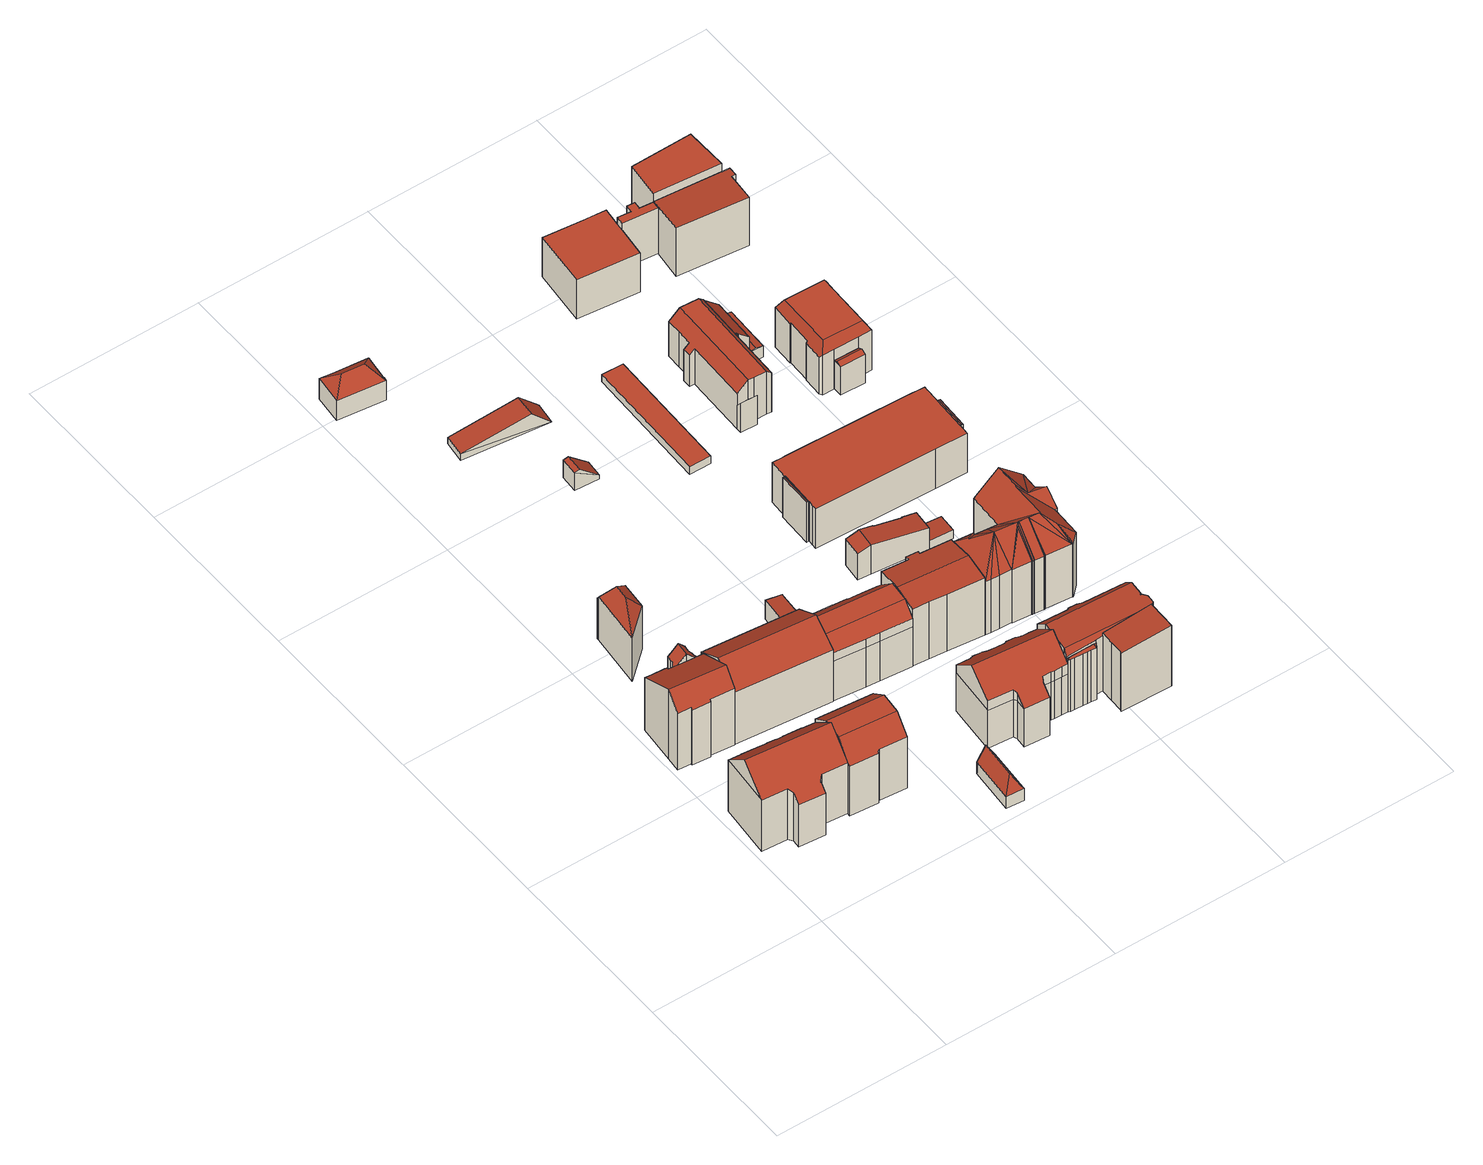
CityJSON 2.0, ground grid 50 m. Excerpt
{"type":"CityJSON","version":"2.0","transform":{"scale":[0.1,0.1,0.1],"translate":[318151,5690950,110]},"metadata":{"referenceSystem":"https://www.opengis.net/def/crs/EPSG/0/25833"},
"CityObjects":{
"building1":{"type":"Building","attributes":{"Dachtyp_tdc":"tdcFreeFormRoof","Gemeindeschluessel":14713000,"Dachneigung":42.87,"QualitaetDacherkennung":59,"Geometrietyp2DReferenz":"3000","function":"31001_9998","roofType":"5000","measuredHeight":24.82},"geometry":[{"type":"MultiSurface","lod":"2","boundaries":[[[0,1,2,3]],[[1,4,5,2]],[[4,6,7,5]],[[6,8,9,7]],[[8,10,11,9]],[[10,12,13,11]],[[12,14,15,13]],[[14,16,17,15]],[[16,18,19,17]],[[18,20,21,19]],[[20,22,23,21]],[[22,24,25,23]],[[24,26,27,25]],[[26,28,29,27]],[[28,30,31,29]],[[30,32,33,31]],[[32,34,35,33]],[[34,36,37,35]],[[36,38,39,37]],[[38,40,41,39]],[[40,42,43,41]],[[42,0,3,43]],[[42,40,44,45,10,8,6,4,1,0]],[[44,38,36,34,32,30,28,26,24,22,20,18,16,14,12,45]],[[12,10,45]],[[40,38,44]],[[3,2,5,7,9,11,13,15,17,19,21,23,25,27,29,31,33,35,37,39,41,43]]],"semantics":{"surfaces":[{"type":"WallSurface"},{"type":"RoofSurface"},{"type":"GroundSurface"}],"values":[0,0,0,0,0,0,0,0,0,0,0,0,0,0,0,0,0,0,0,0,0,0,1,1,0,0,2]}}]},
"building2":{"type":"Building","attributes":{"Gemeindeschluessel":14713000,"Geometrietyp2DReferenz":"3000","function":"31001_9998","roofType":"9999"},"children":["building2-1","building2-2"]},
"building2-1":{"type":"BuildingPart","attributes":{"Dachtyp_tdc":"tdcGableRoof","Dachneigung":46.56,"QualitaetDacherkennung":51,"Geometrietyp2DReferenz":"3000","roofType":"3100","measuredHeight":21.06},"parents":["building2"],"geometry":[{"type":"MultiSurface","lod":"2","boundaries":[[[46,47,48,49]],[[47,50,51,48]],[[50,52,53,51]],[[52,54,55,53]],[[54,56,57,55]],[[56,58,59,57]],[[58,60,61,59]],[[60,62,63,61]],[[62,64,65,63]],[[66,67,68,69]],[[67,46,49,68]],[[70,71,64,62,60,58,56,54,52]],[[52,50,47,46,67,66,72,70]],[[49,48,51,53,55,57,59,61,63,65,73,69,68]],[[74,71,70]],[[73,65,64,71,74]],[[72,74,70]],[[73,74,72,66,69]]],"semantics":{"surfaces":[{"type":"WallSurface"},{"type":"RoofSurface"},{"type":"GroundSurface"},{"type":"ClosureSurface"}],"values":[0,0,0,0,0,0,0,0,0,0,0,1,1,2,0,3,0,3]}}]},
"building2-2":{"type":"BuildingPart","attributes":{"Dachtyp_tdc":"tdcGableRoof","Dachneigung":28.5,"QualitaetDacherkennung":57,"Geometrietyp2DReferenz":"3000","roofType":"3100","measuredHeight":24.2},"parents":["building2"],"geometry":[{"type":"MultiSurface","lod":"2","boundaries":[[[75,76,77,78]],[[76,79,80,77]],[[79,81,66,69,80]],[[82,83,84,65,64]],[[83,85,86,84]],[[85,87,88,86]],[[87,89,90,88]],[[89,91,92,90]],[[91,93,94,92]],[[93,95,96,94]],[[95,97,98,96]],[[97,99,100,98]],[[99,101,102,100]],[[101,75,78,102]],[[97,95,93,91,89,87,85,83]],[[83,82,71,74,72,81,79,76,75,101,99,97]],[[78,77,80,69,73,65,84,86,88,90,92,94,96,98,100,102]],[[72,66,81]],[[64,71,82]],[[65,73,74,71,64]],[[73,69,66,72,74]]],"semantics":{"surfaces":[{"type":"WallSurface"},{"type":"RoofSurface"},{"type":"GroundSurface"},{"type":"ClosureSurface"}],"values":[0,0,0,0,0,0,0,0,0,0,0,0,0,0,1,1,2,0,0,3,3]}}]},
"building3":{"type":"Building","attributes":{"Dachtyp_tdc":"tdcFreeFormRoof","Gemeindeschluessel":14713000,"Dachneigung":45.54,"QualitaetDacherkennung":4,"Geometrietyp2DReferenz":"3000","function":"31001_9998","roofType":"5000","measuredHeight":18.81},"geometry":[{"type":"MultiSurface","lod":"2","boundaries":[[[103,104,105,106]],[[104,107,108,105]],[[107,109,110,108]],[[109,111,112,110]],[[111,113,114,112]],[[113,115,116,114]],[[115,103,106,116]],[[111,109,117,118]],[[109,107,104,103,115,117]],[[115,113,118,117]],[[113,111,118]],[[106,105,108,110,112,114,116]]],"semantics":{"surfaces":[{"type":"WallSurface"},{"type":"RoofSurface"},{"type":"GroundSurface"}],"values":[0,0,0,0,0,0,0,1,1,1,1,2]}}]},
"building4":{"type":"Building","attributes":{"Dachtyp_tdc":"tdcCutGableRoof","Gemeindeschluessel":14713000,"Dachneigung":47.98,"QualitaetDacherkennung":67,"Geometrietyp2DReferenz":"3000","function":"31001_9998","roofType":"9999","measuredHeight":23.01},"geometry":[{"type":"MultiSurface","lod":"2","boundaries":[[[119,120,121,39]],[[120,122,123,121]],[[122,124,125,123]],[[124,126,127,125]],[[126,128,129,127]],[[128,130,131,129]],[[130,132,133,131]],[[132,134,135,133]],[[134,136,41,135]],[[136,137,138,41]],[[137,139,140,138]],[[139,119,39,140]],[[122,120,119,139]],[[137,136,134,132,130,128,126,124]],[[139,137,124,122]],[[39,121,123,125,127,129,131,133,135,41,138,140]]],"semantics":{"surfaces":[{"type":"WallSurface"},{"type":"RoofSurface"},{"type":"GroundSurface"}],"values":[0,0,0,0,0,0,0,0,0,0,0,0,1,1,1,2]}}]},
"building5":{"type":"Building","attributes":{"Dachtyp_tdc":"tdcGableRoof","Gemeindeschluessel":14713000,"Dachneigung":32.34,"QualitaetDacherkennung":46,"Geometrietyp2DReferenz":"3000","function":"31001_9998","roofType":"3100","measuredHeight":22.98},"geometry":[{"type":"MultiSurface","lod":"2","boundaries":[[[141,142,143,144]],[[142,145,146,143]],[[145,147,148,146]],[[147,141,144,148]],[[145,142,149]],[[141,147,150]],[[142,141,150,149]],[[147,145,149,150]],[[144,143,146,148]]],"semantics":{"surfaces":[{"type":"WallSurface"},{"type":"RoofSurface"},{"type":"GroundSurface"}],"values":[0,0,0,0,0,0,1,1,2]}}]},
"building6":{"type":"Building","attributes":{"Dachtyp_tdc":"tdcFreeFormRoof","Gemeindeschluessel":14713000,"Dachneigung":60.9,"QualitaetDacherkennung":4,"Geometrietyp2DReferenz":"3000","function":"31001_2463","roofType":"5000","measuredHeight":8.48},"geometry":[{"type":"MultiSurface","lod":"2","boundaries":[[[151,152,153,154]],[[152,155,156,153]],[[155,157,158,156]],[[157,159,160,158]],[[159,151,154,160]],[[161,162,159,157]],[[161,157,155]],[[163,162,161,155,152]],[[163,152,151]],[[162,163,151,159]],[[154,153,156,158,160]]],"semantics":{"surfaces":[{"type":"WallSurface"},{"type":"RoofSurface"},{"type":"GroundSurface"}],"values":[0,0,0,0,0,1,1,1,0,1,2]}}]},
"building7":{"type":"Building","attributes":{"Dachtyp_tdc":"tdcFreeFormRoof","Gemeindeschluessel":14713000,"Dachneigung":39.78,"QualitaetDacherkennung":69,"Geometrietyp2DReferenz":"3000","function":"31001_9998","roofType":"5000","measuredHeight":10.43},"geometry":[{"type":"MultiSurface","lod":"2","boundaries":[[[164,165,166,167]],[[165,168,169,166]],[[168,170,171,169]],[[170,172,173,171]],[[172,174,175,173]],[[174,176,177,175]],[[176,178,179,177]],[[178,164,167,179]],[[180,164,178]],[[176,174,172,181,182]],[[176,182,180,178]],[[182,181,170,168,165,164,180]],[[172,170,181]],[[167,166,169,171,173,175,177,179]]],"semantics":{"surfaces":[{"type":"WallSurface"},{"type":"RoofSurface"},{"type":"GroundSurface"}],"values":[0,0,0,0,0,0,0,0,1,1,1,1,0,2]}}]},
"building8":{"type":"Building","attributes":{"Dachtyp_tdc":"tdcPolyFlatRoof","Gemeindeschluessel":14713000,"Dachneigung":5.08,"QualitaetDacherkennung":71,"Geometrietyp2DReferenz":"3000","function":"31001_9998","roofType":"2100","measuredHeight":6.57},"geometry":[{"type":"MultiSurface","lod":"2","boundaries":[[[183,184,185,186]],[[184,187,188,185]],[[187,189,190,188]],[[189,191,192,190]],[[191,193,194,192]],[[193,183,186,194]],[[193,191,189,187,184,183]],[[186,185,188,190,192,194]]],"semantics":{"surfaces":[{"type":"WallSurface"},{"type":"RoofSurface"},{"type":"GroundSurface"}],"values":[0,0,0,0,0,0,1,2]}}]},
"building9":{"type":"Building","attributes":{"Dachtyp_tdc":"tdcFreeFormRoof","Gemeindeschluessel":14713000,"Dachneigung":44.62,"QualitaetDacherkennung":55,"Geometrietyp2DReferenz":"3000","function":"31001_9998","roofType":"5000","measuredHeight":20.27},"geometry":[{"type":"MultiSurface","lod":"2","boundaries":[[[195,196,197,198]],[[199,200,201,202,203,204,205,206,207,208,209,210,211,212,213,214,215,216]],[[217,218,200,199]],[[218,219,201,200]],[[219,220,202,201]],[[220,221,203,202]],[[221,222,204,203]],[[222,223,205,204]],[[223,224,206,205]],[[224,225,207,206]],[[225,226,208,207]],[[226,227,209,208]],[[227,228,210,209]],[[228,229,211,210]],[[229,230,212,211]],[[230,231,213,212]],[[231,232,214,213]],[[232,195,215,214]],[[195,198,216,215]],[[198,217,199,216]],[[197,196,233,234,235,236]],[[237,238,239,240,241,225,224,242,243,244,245,246]],[[247,246,245,248,233,196]],[[219,234,233,248,220]],[[220,248,245,244,221]],[[232,247,196,195]],[[231,246,247,232]],[[230,237,246,231]],[[221,244,243,222]],[[222,243,242,223]],[[223,242,224]],[[225,241,226]],[[226,241,240,227]],[[227,240,239,228]],[[228,239,238,229]],[[229,238,237,230]],[[217,236,235,218]],[[198,197,236,217]],[[218,235,234,219]]],"semantics":{"surfaces":[{"type":"WallSurface"},{"type":"GroundSurface"},{"type":"RoofSurface"}],"values":[0,1,0,0,0,0,0,0,0,0,0,0,0,0,0,0,0,0,0,0,2,2,2,0,0,0,0,0,0,0,0,0,0,0,0,0,0,0,0]}}]},
"building10":{"type":"Building","attributes":{"Dachtyp_tdc":"tdcFreeFormRoof","Gemeindeschluessel":14713000,"Dachneigung":39.53,"QualitaetDacherkennung":64,"Geometrietyp2DReferenz":"3000","function":"31001_9998","roofType":"5000","measuredHeight":22.36},"geometry":[{"type":"MultiSurface","lod":"2","boundaries":[[[249,250,251,252]],[[253,254,250,249]],[[252,251,255,256]],[[256,255,257,258]],[[258,257,259,260]],[[260,259,261]],[[262,263,264,265,266,267,268,269,270,271,272,273,274,275,276,277,278,279,280,281,282,283,284,285,286,287,288,289,290,291,292,293,294,295,296,297,298,299,300,301]],[[302,303,304,305]],[[305,304,306,307]],[[307,306,308,309]],[[309,308,310,311]],[[311,310,312,313]],[[313,312,314,315]],[[315,314,316,317]],[[317,316,318,254,253]],[[319,320,321,322]],[[323,320,319]],[[322,321,324,325]],[[322,325,263,262]],[[325,326,264,263]],[[326,327,265,264]],[[327,328,266,265]],[[328,329,267,266]],[[329,330,268,267]],[[330,331,269,268]],[[331,332,270,269]],[[332,333,271,270]],[[333,334,272,271]],[[334,335,273,272]],[[335,336,274,273]],[[336,337,275,274]],[[337,338,276,275]],[[338,339,277,276]],[[339,340,278,277]],[[340,341,279,278]],[[341,342,280,279]],[[342,343,281,280]],[[343,344,282,281]],[[344,345,283,282]],[[345,346,284,283]],[[346,302,285,284]],[[302,305,286,285]],[[305,307,287,286]],[[307,309,288,287]],[[309,311,289,288]],[[311,313,290,289]],[[313,315,291,290]],[[315,317,292,291]],[[317,253,293,292]],[[253,249,294,293]],[[249,252,295,294]],[[252,256,296,295]],[[256,258,297,296]],[[258,260,298,297]],[[260,261,299,298]],[[261,323,300,299]],[[323,319,301,300]],[[319,322,262,301]],[[323,261,259,257,255,251,250,254,318,347,324,321,320]],[[316,314,312,310,308,306,304,303,348,349,350,351,352,353,354,355,356,357,358,359,360,361,362,363,364,365,366,367,368,347,318]],[[326,368,367,327]],[[325,324,347,368,326]],[[327,367,366,328]],[[328,366,365,329]],[[329,365,364,330]],[[330,364,363,331]],[[331,363,362,332]],[[332,362,361,333]],[[333,361,360,334]],[[334,360,359,335]],[[335,359,358,336]],[[336,358,357,337]],[[337,357,356,338]],[[338,356,355,339]],[[339,355,354,340]],[[340,354,353,341]],[[341,353,352,342]],[[342,352,351,343]],[[343,351,350,344]],[[344,350,349,345]],[[345,349,348,346]],[[346,348,303,302]]],"semantics":{"surfaces":[{"type":"WallSurface"},{"type":"GroundSurface"},{"type":"RoofSurface"}],"values":[0,0,0,0,0,0,1,0,0,0,0,0,0,0,0,0,0,0,0,0,0,0,0,0,0,0,0,0,0,0,0,0,0,0,0,0,0,0,0,0,0,0,0,0,0,0,0,0,0,0,0,0,0,0,0,0,0,0,2,2,0,0,0,0,0,0,0,0,0,0,0,0,0,0,0,0,0,0,0,0,0,0]}}]},
"building11":{"type":"Building","attributes":{"Dachtyp_tdc":"tdcGableRoof","Gemeindeschluessel":14713000,"Dachneigung":42.6,"QualitaetDacherkennung":7,"Geometrietyp2DReferenz":"3000","function":"31001_9998","roofType":"3100","measuredHeight":6.46},"geometry":[{"type":"MultiSurface","lod":"2","boundaries":[[[369,370,371]],[[372,373,374]],[[370,372,374,371]],[[373,369,371,374]],[[375,376,377,378]],[[372,370,376,375]],[[370,369,377,376]],[[369,373,378,377]],[[373,372,375,378]]],"semantics":{"surfaces":[{"type":"WallSurface"},{"type":"RoofSurface"},{"type":"GroundSurface"}],"values":[0,0,1,1,2,0,0,0,0]}}]},
"building12":{"type":"Building","attributes":{"Dachtyp_tdc":"tdcGableRoof","Gemeindeschluessel":14713000,"Dachneigung":10.73,"QualitaetDacherkennung":6,"Geometrietyp2DReferenz":"3000","function":"31001_2463","roofType":"3100","measuredHeight":5.83},"geometry":[{"type":"MultiSurface","lod":"2","boundaries":[[[379,380,381,382]],[[380,383,384,381]],[[383,385,386,384]],[[385,379,382,386]],[[383,380,387]],[[379,385,388]],[[380,379,388,387]],[[385,383,387,388]],[[382,381,384,386]]],"semantics":{"surfaces":[{"type":"WallSurface"},{"type":"RoofSurface"},{"type":"GroundSurface"}],"values":[0,0,0,0,0,0,1,1,2]}}]},
"building13":{"type":"Building","attributes":{"Dachtyp_tdc":"tdcGableRoof","Gemeindeschluessel":14713000,"Dachneigung":11.54,"QualitaetDacherkennung":44,"Geometrietyp2DReferenz":"3000","function":"31001_9998","roofType":"3100","measuredHeight":21.09},"geometry":[{"type":"MultiSurface","lod":"2","boundaries":[[[389,390,391,392]],[[390,393,394,391]],[[393,395,396,394]],[[395,397,398,396]],[[397,399,400,398]],[[399,401,402,400]],[[401,403,404,402]],[[403,405,406,404]],[[405,407,408,406]],[[407,409,410,408]],[[409,411,412,410]],[[411,389,392,412]],[[407,405,403,401,399,397,395,393]],[[393,390,389,411,409,407]],[[392,391,394,396,398,400,402,404,406,408,410,412]]],"semantics":{"surfaces":[{"type":"WallSurface"},{"type":"RoofSurface"},{"type":"GroundSurface"}],"values":[0,0,0,0,0,0,0,0,0,0,0,0,1,1,2]}}]},
"building14":{"type":"Building","attributes":{"Gemeindeschluessel":14713000,"Geometrietyp2DReferenz":"3000","function":"31001_9998","roofType":"9999"},"children":["building14-1","building14-2","building14-3"]},
"building14-1":{"type":"BuildingPart","attributes":{"Dachtyp_tdc":"tdcCutGableRoof","Dachneigung":3.65,"QualitaetDacherkennung":63,"Geometrietyp2DReferenz":"3000","roofType":"9999","measuredHeight":20.86},"parents":["building14"],"geometry":[{"type":"MultiSurface","lod":"2","boundaries":[[[413,414,415,416]],[[414,417,418,415]],[[417,419,420,418]],[[419,421,422,420]],[[421,423,424,422]],[[423,425,426,424]],[[427,428,429,430,431]],[[432,433,434,435,436]],[[433,437,438,434]],[[437,439,440,438]],[[439,441,442,440]],[[441,443,444,442]],[[443,445,446,444]],[[445,447,448,446]],[[447,449,450,448]],[[449,451,452,450]],[[451,453,454,452]],[[453,455,456,454]],[[455,457,458,456]],[[457,459,460,458]],[[459,461,462,460]],[[461,463,464,462]],[[463,465,466,464]],[[465,413,416,466]],[[461,459,457,455,453,451,449,447,445,443,441,439,437]],[[433,432,428,427,425,423,421]],[[437,433,421,419,417,414,413,465,463,461]],[[416,415,418,420,422,424,426,431,430,435,434,438,440,442,444,446,448,450,452,454,456,458,460,462,464,466]],[[427,431,426,425]],[[432,436,429,428]],[[436,435,430,429]]],"semantics":{"surfaces":[{"type":"WallSurface"},{"type":"RoofSurface"},{"type":"GroundSurface"},{"type":"ClosureSurface"}],"values":[0,0,0,0,0,0,0,0,0,0,0,0,0,0,0,0,0,0,0,0,0,0,0,0,1,1,1,2,3,0,3]}}]},
"building14-2":{"type":"BuildingPart","attributes":{"Dachtyp_tdc":"tdcPolyFlatRoof","Dachneigung":4,"QualitaetDacherkennung":60,"Geometrietyp2DReferenz":"3000","roofType":"2100","measuredHeight":21.19},"parents":["building14"],"geometry":[{"type":"MultiSurface","lod":"2","boundaries":[[[467,468,469,426,425]],[[468,470,471,469]],[[470,472,473,471]],[[472,474,475,473]],[[474,476,477,475]],[[476,478,479,477]],[[478,480,427,431,479]],[[480,478,476,474,472,470,468,467]],[[426,469,471,473,475,477,479,431]],[[425,427,480,467]],[[425,426,431,427]]],"semantics":{"surfaces":[{"type":"WallSurface"},{"type":"RoofSurface"},{"type":"GroundSurface"},{"type":"ClosureSurface"}],"values":[0,0,0,0,0,0,0,1,2,0,3]}}]},
"building14-3":{"type":"BuildingPart","attributes":{"Dachtyp_tdc":"tdcFreeFormRoof","Dachneigung":57.02,"QualitaetDacherkennung":22,"Geometrietyp2DReferenz":"3000","roofType":"5000","measuredHeight":19.02},"parents":["building14"],"geometry":[{"type":"MultiSurface","lod":"2","boundaries":[[[481,482,483,484]],[[482,485,486,483]],[[485,487,488,486]],[[487,489,490,488]],[[489,491,492,490]],[[491,493,494,492]],[[493,436,435,494]],[[429,495,496,430]],[[495,481,484,496]],[[436,493,491,497]],[[491,489,487,485,482,481,495,498,497]],[[495,429,498]],[[429,436,497,498]],[[484,483,486,488,490,492,494,435,430,496]],[[430,435,436,429]]],"semantics":{"surfaces":[{"type":"WallSurface"},{"type":"RoofSurface"},{"type":"GroundSurface"},{"type":"ClosureSurface"}],"values":[0,0,0,0,0,0,0,0,0,1,1,1,1,2,3]}}]},
"building15":{"type":"Building","attributes":{"Dachtyp_tdc":"tdcGableRoof","Gemeindeschluessel":14713000,"Dachneigung":10.28,"QualitaetDacherkennung":11,"Geometrietyp2DReferenz":"3000","function":"31001_9998","roofType":"3100","measuredHeight":10.15},"geometry":[{"type":"MultiSurface","lod":"2","boundaries":[[[499,500,501,502]],[[500,503,504,501]],[[503,505,506,504]],[[505,507,508,506]],[[507,509,510,508]],[[509,511,512,510]],[[511,513,514,512]],[[515,516,517,518]],[[516,519,520,517]],[[519,521,522,520]],[[521,523,524,522]],[[523,499,502,524]],[[513,525,526,514]],[[525,515,518,526]],[[511,509,507,505,503,500,499,523,521]],[[521,519,516,515,525,513,511]],[[518,517,520,522,524,502,501,504,506,508,510,512,514,526]]],"semantics":{"surfaces":[{"type":"WallSurface"},{"type":"RoofSurface"},{"type":"GroundSurface"}],"values":[0,0,0,0,0,0,0,0,0,0,0,0,0,0,1,1,2]}}]},
"building16":{"type":"Building","attributes":{"Dachtyp_tdc":"tdcPolyFlatRoof","Gemeindeschluessel":14713000,"Dachneigung":0,"QualitaetDacherkennung":72,"Geometrietyp2DReferenz":"3000","function":"31001_2463","roofType":"1000","measuredHeight":2.5},"geometry":[{"type":"MultiSurface","lod":"2","boundaries":[[[527,528,529,530]],[[528,531,532,529]],[[531,533,534,532]],[[533,527,530,534]],[[533,531,528,527]],[[530,529,532,534]]],"semantics":{"surfaces":[{"type":"WallSurface"},{"type":"RoofSurface"},{"type":"GroundSurface"}],"values":[0,0,0,0,1,2]}}]},
"building17":{"type":"Building","attributes":{"Dachtyp_tdc":"tdcFreeFormRoof","Gemeindeschluessel":14713000,"Dachneigung":43.25,"QualitaetDacherkennung":48,"Geometrietyp2DReferenz":"3000","function":"31001_9998","roofType":"5000","measuredHeight":25.35},"geometry":[{"type":"MultiSurface","lod":"2","boundaries":[[[535,536,537,538]],[[536,539,540,537]],[[539,541,542,540]],[[541,543,544,542]],[[543,545,546,544]],[[545,547,548,546]],[[547,549,550,548]],[[549,551,552,550]],[[551,553,554,552]],[[553,555,556,554]],[[555,557,558,556]],[[557,559,560,558]],[[559,561,562,560]],[[561,563,564,562]],[[563,565,566,564]],[[565,567,568,566]],[[567,569,570,568]],[[569,571,572,570]],[[571,573,574,572]],[[573,575,576,574]],[[575,577,578,576]],[[577,579,580,578]],[[579,581,582,580]],[[581,583,584,582]],[[583,585,586,584]],[[585,587,588,586]],[[587,589,590,588]],[[589,591,592,590]],[[591,535,538,592]],[[593,594,595,596,589,587]],[[593,597,598]],[[593,599,597]],[[593,600,599]],[[593,601,600]],[[593,602,601]],[[587,602,593]],[[585,602,587]],[[585,603,602]],[[583,603,585]],[[603,583,604]],[[605,604,583,581]],[[606,605,581,579]],[[607,606,579,577]],[[607,577,575]],[[603,604,605,606,607,575,573]],[[603,567,602]],[[603,569,567]],[[603,571,569]],[[571,603,573]],[[608,609,601,602,567,565]],[[608,565,563]],[[609,608,563,561]],[[600,601,609,561,559]],[[600,559,557]],[[599,600,557,555]],[[597,599,555,553]],[[610,549,611]],[[598,549,610]],[[597,549,598]],[[597,551,549]],[[551,597,553]],[[611,549,547]],[[610,611,547,545]],[[594,593,598,610,545,543]],[[612,613,595,594,543,541]],[[613,612,539,536]],[[591,613,536,535]],[[596,613,591]],[[613,596,595]],[[589,596,591]],[[539,612,541]],[[538,537,540,542,544,546,548,550,552,554,556,558,560,562,564,566,568,570,572,574,576,578,580,582,584,586,588,590,592]]],"semantics":{"surfaces":[{"type":"WallSurface"},{"type":"RoofSurface"},{"type":"GroundSurface"}],"values":[0,0,0,0,0,0,0,0,0,0,0,0,0,0,0,0,0,0,0,0,0,0,0,0,0,0,0,0,0,1,1,1,1,1,1,1,1,1,1,1,1,1,1,1,1,1,1,1,1,1,1,1,1,1,1,1,1,1,1,1,1,1,1,1,1,1,1,1,1,0,0,2]}}]},
"building18":{"type":"Building","attributes":{"Dachtyp_tdc":"tdcPolyFlatRoof","Gemeindeschluessel":14713000,"Dachneigung":4.55,"QualitaetDacherkennung":37,"Geometrietyp2DReferenz":"3000","function":"31001_9998","roofType":"2100","measuredHeight":2.84},"geometry":[{"type":"MultiSurface","lod":"2","boundaries":[[[614,615,616,617]],[[615,618,619,616]],[[618,620,621,619]],[[620,614,617,621]],[[620,618,615,614]],[[617,616,619,621]]],"semantics":{"surfaces":[{"type":"WallSurface"},{"type":"RoofSurface"},{"type":"GroundSurface"}],"values":[0,0,0,0,1,2]}}]},
"building19":{"type":"Building","attributes":{"Gemeindeschluessel":14713000,"Geometrietyp2DReferenz":"3000","function":"31001_2000","roofType":"9999"},"children":["building19-1","building19-2","building19-3"]},
"building19-1":{"type":"BuildingPart","attributes":{"Dachtyp_tdc":"tdcPolyFlatRoof","Dachneigung":0,"QualitaetDacherkennung":65,"Geometrietyp2DReferenz":"3000","roofType":"1000","measuredHeight":13.64},"parents":["building19"],"geometry":[{"type":"MultiSurface","lod":"2","boundaries":[[[622,623,624,625]],[[623,626,627,624]],[[626,628,629,627]],[[628,630,631,629]],[[630,632,633,631]],[[632,634,635,633]],[[636,637,638,639]],[[637,640,641,638]],[[640,642,643,641]],[[642,644,645,643]],[[644,646,647,645]],[[646,648,649,647]],[[648,650,651,649]],[[650,652,653,651]],[[652,654,655,653]],[[654,656,655]],[[654,652,650,648,646,644,642,640,637,636,634,632,630,628,626,623,622,657,658,659]],[[660,625,624,627,629,631,633,635,639,638,641,643,645,647,649,651,653,655,661]],[[625,660,657,622]],[[639,635,634,636]],[[659,656,654]],[[660,661,658,657]],[[661,655,656,659,658]]],"semantics":{"surfaces":[{"type":"WallSurface"},{"type":"RoofSurface"},{"type":"GroundSurface"},{"type":"ClosureSurface"}],"values":[0,0,0,0,0,0,0,0,0,0,0,0,0,0,0,0,1,2,3,3,0,3,3]}}]},
"building19-2":{"type":"BuildingPart","attributes":{"Dachtyp_tdc":"tdcFreeFormRoof","Dachneigung":16.59,"QualitaetDacherkennung":24,"Geometrietyp2DReferenz":"3000","roofType":"5000","measuredHeight":13.88},"parents":["building19"],"geometry":[{"type":"MultiSurface","lod":"2","boundaries":[[[656,662,663,655]],[[662,664,665,663]],[[664,666,661,665]],[[666,667,668,661]],[[667,669,670,668]],[[669,671,622,625,670]],[[672,671,669,673]],[[669,667,674,673]],[[667,666,664,662,656,659,666,674]],[[666,672,673,674]],[[663,665,661,668,670,625,660,661,655]],[[657,622,671,672]],[[657,660,625,622]],[[658,657,672,666]],[[661,660,657,658]],[[659,658,666]],[[661,658,659,656,655]]],"semantics":{"surfaces":[{"type":"WallSurface"},{"type":"RoofSurface"},{"type":"GroundSurface"},{"type":"ClosureSurface"}],"values":[0,0,0,0,0,0,1,1,1,1,2,0,3,0,3,0,3]}}]},
"building19-3":{"type":"BuildingPart","attributes":{"Dachtyp_tdc":"tdcFreeFormRoof","Dachneigung":24.1,"QualitaetDacherkennung":33,"Geometrietyp2DReferenz":"3000","roofType":"5000","measuredHeight":13.9},"parents":["building19"],"geometry":[{"type":"MultiSurface","lod":"2","boundaries":[[[675,676,677,635,634]],[[676,678,679,677]],[[678,680,636,639,679]],[[681,680,678]],[[682,681,678,676]],[[682,676,675]],[[681,682,675,680]],[[635,677,679,639]],[[634,636,680,675]],[[634,635,639,636]]],"semantics":{"surfaces":[{"type":"WallSurface"},{"type":"RoofSurface"},{"type":"GroundSurface"},{"type":"ClosureSurface"}],"values":[0,0,0,1,1,1,1,2,0,3]}}]},
"building20":{"type":"Building","attributes":{"Gemeindeschluessel":14713000,"Geometrietyp2DReferenz":"3000","function":"31001_9998","roofType":"9999"},"children":["building20-1","building20-2","building20-3"]},
"building20-1":{"type":"BuildingPart","attributes":{"Dachtyp_tdc":"tdcPolyFlatRoof","Dachneigung":52.41,"QualitaetDacherkennung":14,"Geometrietyp2DReferenz":"3000","roofType":"2100","measuredHeight":10.11},"parents":["building20"],"geometry":[{"type":"MultiSurface","lod":"2","boundaries":[[[683,684,685,686]],[[684,687,688,685]],[[689,683,686,690]],[[689,691,687,684,683]],[[686,685,688,692,690]],[[690,692,691,689]],[[692,688,687,691]]],"semantics":{"surfaces":[{"type":"WallSurface"},{"type":"RoofSurface"},{"type":"GroundSurface"},{"type":"ClosureSurface"}],"values":[0,0,0,1,2,3,3]}}]},
"building20-2":{"type":"BuildingPart","attributes":{"Dachtyp_tdc":"tdcPolyFlatRoof","Dachneigung":43.7,"QualitaetDacherkennung":47,"Geometrietyp2DReferenz":"3000","roofType":"2100","measuredHeight":13.48},"parents":["building20"],"geometry":[{"type":"MultiSurface","lod":"2","boundaries":[[[693,694,695,696]],[[694,697,698,695]],[[697,699,700,698]],[[699,701,702,700]],[[703,704,705,706]],[[704,707,708,705]],[[707,693,696,708]],[[707,704,703,701,699,697,694,693]],[[696,695,698,700,702,706,705,708]],[[706,702,701,703]]],"semantics":{"surfaces":[{"type":"WallSurface"},{"type":"RoofSurface"},{"type":"GroundSurface"},{"type":"ClosureSurface"}],"values":[0,0,0,0,0,0,0,1,2,3]}}]},
"building20-3":{"type":"BuildingPart","attributes":{"Dachtyp_tdc":"tdcCutGableRoof","Dachneigung":1.54,"QualitaetDacherkennung":58,"Geometrietyp2DReferenz":"3000","roofType":"9999","measuredHeight":14.91},"parents":["building20"],"geometry":[{"type":"MultiSurface","lod":"2","boundaries":[[[709,710,711,688,687]],[[710,712,713,711]],[[712,714,715,713]],[[714,716,717,715]],[[716,718,719,717]],[[718,720,721,719]],[[720,722,723,721]],[[722,724,725,723]],[[724,726,703,706,725]],[[727,728,729,702,701]],[[728,730,731,729]],[[730,732,689,690,731]],[[722,720,718,716,714,712,710,709,733]],[[730,728,727,726,724]],[[733,732,730,724,722]],[[688,711,713,715,717,719,721,723,725,706,702,729,731,690,692]],[[701,703,726,727]],[[701,702,706,703]],[[691,689,732,733]],[[692,690,689,691]],[[709,687,691,733]],[[692,691,687,688]]],"semantics":{"surfaces":[{"type":"WallSurface"},{"type":"RoofSurface"},{"type":"GroundSurface"},{"type":"ClosureSurface"}],"values":[0,0,0,0,0,0,0,0,0,0,0,0,1,1,1,2,0,3,0,3,0,3]}}]},
"building21":{"type":"Building","attributes":{"Dachtyp_tdc":"tdcFreeFormRoof","Gemeindeschluessel":14713000,"Dachneigung":11.76,"QualitaetDacherkennung":85,"Geometrietyp2DReferenz":"3000","function":"31001_9998","roofType":"5000","measuredHeight":4.2},"geometry":[{"type":"MultiSurface","lod":"2","boundaries":[[[734,735,736,737]],[[735,738,696,736]],[[738,739,740,696]],[[739,741,742,740]],[[741,734,737,742]],[[735,734,743,744]],[[744,743,741,739,738]],[[734,741,743]],[[738,735,744]],[[737,736,696,740,742]]],"semantics":{"surfaces":[{"type":"WallSurface"},{"type":"RoofSurface"},{"type":"GroundSurface"}],"values":[0,0,0,0,0,1,1,0,0,2]}}]},
"building22":{"type":"Building","attributes":{"Dachtyp_tdc":"tdcFreeFormRoof","Gemeindeschluessel":14713000,"Dachneigung":34.42,"QualitaetDacherkennung":9,"Geometrietyp2DReferenz":"3000","function":"31001_9998","roofType":"5000","measuredHeight":10.69},"geometry":[{"type":"MultiSurface","lod":"2","boundaries":[[[745,746,747,748]],[[746,749,750,747]],[[749,751,752,750]],[[751,745,748,752]],[[753,754,751,749]],[[753,749,746]],[[754,753,746,745]],[[754,745,751]],[[748,747,750,752]]],"semantics":{"surfaces":[{"type":"WallSurface"},{"type":"RoofSurface"},{"type":"GroundSurface"}],"values":[0,0,0,0,1,0,1,0,2]}}]},
"building23":{"type":"Building","attributes":{"Dachtyp_tdc":"tdcCutTentRoof","Gemeindeschluessel":14713000,"Dachneigung":0.143,"QualitaetDacherkennung":71,"Geometrietyp2DReferenz":"3000","function":"31001_9998","roofType":"9999","measuredHeight":16.83},"geometry":[{"type":"MultiSurface","lod":"2","boundaries":[[[755,756,757,758]],[[756,759,760,757]],[[759,761,762,760]],[[761,763,764,762]],[[763,765,766,764]],[[765,767,768,766]],[[767,769,770,768]],[[769,771,772,770]],[[771,773,774,772]],[[773,775,776,774]],[[775,777,778,776]],[[777,779,780,778]],[[779,781,782,780]],[[781,783,784,782]],[[783,785,786,784]],[[785,787,788,786]],[[787,789,790,788]],[[789,755,758,790]],[[765,763,761,759,791,792]],[[777,775,773,771,769,767,765,792,793]],[[785,783,781,779,777,793,794]],[[759,756,755,789,787,785,794,791]],[[794,793,792,791]],[[758,757,760,762,764,766,768,770,772,774,776,778,780,782,784,786,788,790]]],"semantics":{"surfaces":[{"type":"WallSurface"},{"type":"RoofSurface"},{"type":"GroundSurface"}],"values":[0,0,0,0,0,0,0,0,0,0,0,0,0,0,0,0,0,0,1,1,1,1,1,2]}}]},
"building24":{"type":"Building","attributes":{"Gemeindeschluessel":14713000,"Geometrietyp2DReferenz":"3000","function":"31001_9998","roofType":"9999"},"children":["building24-1","building24-2","building24-3","building24-4","building24-5"]},
"building24-1":{"type":"BuildingPart","attributes":{"Dachtyp_tdc":"tdcPolyFlatRoof","Dachneigung":3.64,"QualitaetDacherkennung":51,"Geometrietyp2DReferenz":"3000","roofType":"2100","measuredHeight":16.81},"parents":["building24"],"geometry":[{"type":"MultiSurface","lod":"2","boundaries":[[[795,796,797,798]],[[796,799,800,797]],[[799,801,802,800]],[[801,803,804,802]],[[803,805,806,804]],[[805,807,808,806]],[[807,809,808]],[[805,803,801,799,796,795,810,807]],[[811,798,797,800,802,804,806,808]],[[810,812,809,807]],[[812,811,808,809]],[[795,798,811,812,810]]],"semantics":{"surfaces":[{"type":"WallSurface"},{"type":"RoofSurface"},{"type":"GroundSurface"},{"type":"ClosureSurface"}],"values":[0,0,0,0,0,0,0,1,2,0,3,3]}}]},
"building24-2":{"type":"BuildingPart","attributes":{"Dachtyp_tdc":"tdcPolyFlatRoof","Dachneigung":0,"QualitaetDacherkennung":38,"Geometrietyp2DReferenz":"3000","roofType":"1000","measuredHeight":15.91},"parents":["building24"],"geometry":[{"type":"MultiSurface","lod":"2","boundaries":[[[809,813,814,815,808]],[[816,817,818,819,820]],[[817,821,822,818]],[[821,823,824,822]],[[823,825,826,824]],[[825,827,828,826]],[[812,827,825,823,821,817,816,813,809]],[[815,819,818,822,824,826,828,811,808]],[[820,814,813,816]],[[820,819,815,814]],[[808,811,812,809]],[[811,828,827,812]]],"semantics":{"surfaces":[{"type":"WallSurface"},{"type":"RoofSurface"},{"type":"GroundSurface"},{"type":"ClosureSurface"}],"values":[0,0,0,0,0,0,1,2,0,3,3,3]}}]},
"building24-3":{"type":"BuildingPart","attributes":{"Dachtyp_tdc":"tdcGableRoof","Dachneigung":14.64,"QualitaetDacherkennung":9,"Geometrietyp2DReferenz":"3000","roofType":"3100","measuredHeight":11.02},"parents":["building24"],"geometry":[{"type":"MultiSurface","lod":"2","boundaries":[[[829,830,831,832]],[[830,833,834,831]],[[833,835,836,834]],[[833,830,837]],[[830,829,838,837]],[[835,833,837,838]],[[832,831,834,836]],[[832,836,835,829]],[[829,835,838]]],"semantics":{"surfaces":[{"type":"WallSurface"},{"type":"RoofSurface"},{"type":"GroundSurface"},{"type":"ClosureSurface"}],"values":[0,0,0,0,1,1,2,3,3]}}]},
"building24-4":{"type":"BuildingPart","attributes":{"Dachtyp_tdc":"tdcPolyFlatRoof","Dachneigung":0,"QualitaetDacherkennung":58,"Geometrietyp2DReferenz":"3000","roofType":"1000","measuredHeight":13.57},"parents":["building24"],"geometry":[{"type":"MultiSurface","lod":"2","boundaries":[[[839,840,841,842]],[[840,843,844,841]],[[843,845,829,832,844]],[[846,820,819,836,835]],[[814,839,842,815]],[[814,820,846,845,843,840,839]],[[842,841,844,832,836,819,815]],[[835,838,829,845,846]],[[835,836,832,829]],[[835,829,838]],[[815,819,820,814]]],"semantics":{"surfaces":[{"type":"WallSurface"},{"type":"RoofSurface"},{"type":"GroundSurface"},{"type":"ClosureSurface"}],"values":[0,0,0,0,0,1,2,0,3,3,3]}}]},
"building24-5":{"type":"BuildingPart","attributes":{"Dachtyp_tdc":"tdcPolyFlatRoof","Dachneigung":0,"QualitaetDacherkennung":54,"Geometrietyp2DReferenz":"3000","roofType":"1000","measuredHeight":18.9},"parents":["building24"],"geometry":[{"type":"MultiSurface","lod":"2","boundaries":[[[847,848,795,798,849]],[[850,851,852,828,827]],[[851,847,849,852]],[[851,850,853,848,847]],[[849,798,811,828,852]],[[810,795,848,853]],[[810,812,811,798,795]],[[827,812,810,853,850]],[[811,812,827,828]]],"semantics":{"surfaces":[{"type":"WallSurface"},{"type":"RoofSurface"},{"type":"GroundSurface"},{"type":"ClosureSurface"}],"values":[0,0,0,1,2,0,3,0,3]}}]},
"building25":{"type":"Building","attributes":{"Dachtyp_tdc":"tdcGableRoof","Gemeindeschluessel":14713000,"Dachneigung":54.75,"QualitaetDacherkennung":5,"Geometrietyp2DReferenz":"3000","function":"31001_9998","roofType":"3100","measuredHeight":10.3},"geometry":[{"type":"MultiSurface","lod":"2","boundaries":[[[854,855,784,856]],[[855,857,780,784]],[[857,858,859,780]],[[858,854,856,859]],[[857,855,860]],[[854,858,861]],[[855,854,861,860]],[[858,857,860,861]],[[856,784,780,859]]],"semantics":{"surfaces":[{"type":"WallSurface"},{"type":"RoofSurface"},{"type":"GroundSurface"}],"values":[0,0,0,0,0,0,1,1,2]}}]}
},
"vertices":[
[164,226,191],[162,203,169],[162,203,23],[164,226,23],[87,210,169],[87,210,23],[89,233,190],[89,233,23],[80,245,200],[80,245,23],[8,251,200],[8,251,23],[22,404,201],[22,404,23],[59,400,201],[59,400,23],[59,402,199],[59,402,23],[112,397,199],[112,397,23],[111,395,201],[111,395,23],[129,393,201],[129,393,23],[129,395,199],[129,395,23],[153,393,199],[153,393,23],[153,390,201],[153,390,23],[172,388,201],[172,388,23],[172,391,198],[172,391,23],[225,386,199],[225,386,23],[225,383,201],[225,383,23],[261,379,201],[261,379,23],[246,228,200],[246,228,23],[174,235,200],[174,235,23],[253,304,271],[15,328,271],
[103,746,203],[104,758,204],[104,758,23],[103,746,23],[112,757,212],[112,757,23],[133,755,234],[133,755,23],[150,753,215],[150,753,23],[148,736,214],[148,736,23],[155,732,206],[155,732,23],[155,724,206],[155,724,23],[177,722,181],[177,722,23],[176,711,181],[176,711,23],[91,720,194],[102,736,203],[102,736,23],[91,720,23],[129,716,234],[151,714,209],[105,719,208],[129,716,23],[129,716,209],
[75,730,204],[80,729,204],[80,729,23],[75,730,23],[79,722,208],[79,722,23],[91,720,208],[176,711,209],[166,607,265],[166,607,23],[162,568,219],[162,568,23],[94,575,219],[94,575,23],[93,570,214],[93,570,23],[41,575,214],[41,575,23],[42,580,219],[42,580,23],[4,583,218],[4,583,23],[8,624,265],[8,624,23],[19,734,205],[19,734,23],[36,733,205],[36,733,23],
[102,1038,167],[129,1035,167],[129,1035,26],[102,1038,26],[129,1030,176],[129,1030,26],[175,1026,176],[175,1026,26],[168,947,176],[168,947,26],[86,876,176],[86,876,26],[102,1032,176],[102,1032,26],[136,1007,213],[132,965,214],
[261,379,213],[420,363,215],[420,363,23],[417,315,253],[417,315,23],[412,256,251],[412,256,23],[409,211,201],[409,211,23],[331,218,201],[331,218,23],[326,216,199],[326,216,23],[326,213,195],[326,213,23],[245,220,195],[245,220,23],[246,228,204],[250,270,251],[250,270,23],[256,329,253],[256,329,23],
[434,542,204],[162,568,205],[162,568,24],[434,542,24],[177,722,204],[177,722,24],[447,697,204],[447,697,24],[170,645,254],[441,620,254],
[566,145,72],[615,141,72],[615,141,31],[566,145,31],[605,12,72],[605,12,31],[605,8,72],[605,8,31],[555,12,72],[555,12,31],[601,12,79],[582,35,116],[591,143,116],
[46,2078,71],[81,2074,71],[81,2074,1],[46,2078,1],[81,2073,72],[81,2073,1],[179,2062,72],[179,2062,1],[171,1991,72],[171,1991,1],[173,1990,70],[173,1990,1],[172,1980,70],[172,1980,1],[37,1996,70],[37,1996,1],[78,2033,105],[179,2060,74],[143,2026,105],
[500,759,89],[458,762,93],[458,762,28],[500,759,28],[453,763,94],[453,763,28],[460,851,94],[460,851,28],[507,846,89],[507,846,28],[506,840,89],[506,840,28],
[657,557,163],[657,557,227],[653,521,193],[653,521,163],[562,529,25],[524,533,25],[434,542,25],[438,583,25],[447,697,25],[483,694,25],[539,688,25],[539,691,25],[580,687,25],[580,680,25],[625,674,25],[644,671,25],[656,669,25],[667,666,25],[662,615,25],[657,561,25],[657,557,25],[653,521,25],[562,529,163],[524,533,163],[434,542,163],[438,583,163],[447,697,163],[483,694,163],[539,688,163],[539,691,163],[580,687,163],[580,680,163],[625,674,163],[644,671,163],[656,669,163],[667,666,163],[662,615,163],[657,561,163],[437,577,227],[434,542,193],[524,533,193],[562,529,193],[667,666,176],[656,669,175],[644,671,174],[625,674,172],[580,680,170],[539,688,167],[483,694,166],[447,697,166],[442,635,228],[662,615,228],[657,561,227],[438,583,227],
[845,183,158],[845,183,193],[824,184,192],[824,184,158],[862,182,158],[862,182,193],[815,185,192],[815,185,158],[791,186,191],[791,186,158],[785,177,183],[785,177,158],[782,146,158],[709,193,26],[638,200,26],[650,343,26],[693,340,26],[693,342,26],[696,342,26],[696,344,26],[698,344,26],[703,348,26],[704,351,26],[730,349,26],[730,346,26],[736,338,26],[738,337,26],[738,335,26],[740,335,26],[763,333,26],[786,331,26],[786,332,26],[788,332,26],[795,338,26],[796,341,26],[822,339,26],[822,336,26],[828,328,26],[831,327,26],[832,325,26],[849,324,26],[851,324,26],[872,322,26],[875,322,26],[862,182,26],[845,183,26],[824,184,26],[815,185,26],[791,186,26],[785,177,26],[782,146,26],[711,152,26],[714,184,26],[822,336,158],[822,336,179],[828,328,185],[828,328,158],[831,327,186],[831,327,158],[832,325,187],[832,325,158],[849,324,187],[849,324,158],[851,324,187],[851,324,158],[872,322,187],[872,322,158],[875,322,187],[875,322,158],[869,251,250],[714,184,158],[714,184,184],[709,193,191],[709,193,158],[711,152,158],[638,200,191],[638,200,158],[650,343,158],[693,340,158],[693,342,158],[696,342,158],[696,344,158],[698,344,158],[703,348,158],[704,351,158],[730,349,158],[730,346,158],[736,338,158],[738,337,158],[738,335,158],[740,335,158],[763,333,158],[786,331,158],[786,332,158],[788,332,158],[795,338,158],[796,341,158],[822,339,158],[644,271,250],[822,339,176],[796,341,176],[795,338,179],[788,332,184],[786,332,185],[786,331,186],[763,333,186],[740,335,186],[738,335,186],[738,337,184],[736,338,184],[730,346,177],[730,349,174],[704,351,175],[703,348,177],[698,344,182],[696,344,182],[696,342,183],[693,342,183],[693,340,185],[650,343,186],
[425,1513,27],[355,1518,74],[369,1517,78],[352,1468,74],[421,1463,27],[366,1467,78],[352,1468,13],[355,1518,13],[425,1513,13],[421,1463,13],
[194,1710,31],[201,1773,31],[201,1773,9],[194,1710,9],[450,1745,10],[450,1745,9],[442,1683,10],[442,1683,9],[394,1751,67],[387,1689,67],
[698,517,224],[653,521,224],[653,521,26],[698,517,26],[660,592,237],[660,592,26],[667,666,222],[667,666,26],[743,659,222],[743,659,26],[744,672,219],[744,672,26],[778,669,219],[778,669,26],[777,660,221],[777,660,26],[863,652,221],[863,652,26],[857,573,237],[857,573,26],[852,501,224],[852,501,26],[748,512,224],[748,512,26],
[1114,231,233],[1116,231,233],[1116,231,27],[1114,231,27],[1126,220,232],[1126,220,27],[1125,196,231],[1125,196,27],[1115,189,230],[1115,189,27],[1114,188,229],[1114,188,27],[1114,187,228],[1114,187,27],[968,187,219],[949,187,218],[949,187,207],[949,187,27],[968,187,27],[863,187,212],[864,200,230],[864,200,27],[863,187,27],[863,187,207],[872,285,236],[872,285,27],[875,322,204],[875,322,27],[878,322,204],[878,322,27],[895,320,205],[895,320,27],[899,320,205],[899,320,27],[959,314,207],[959,314,27],[969,325,197],[969,325,27],[992,323,198],[992,323,27],[999,313,206],[999,313,27],[1001,309,210],[1001,309,27],[1027,307,210],[1027,307,27],[1119,299,214],[1119,299,27],[1118,274,236],[1118,274,27],[1116,235,233],[1116,235,27],[1114,234,233],[1114,234,27],
[1114,187,239],[1114,185,239],[1114,185,27],[1112,184,239],[1112,184,27],[1110,103,239],[1110,103,27],[965,108,229],[965,108,27],[966,112,229],[966,112,27],[967,149,229],[967,149,27],[968,187,229],
[925,175,207],[916,175,207],[916,175,27],[925,175,27],[903,176,207],[903,176,27],[880,178,207],[880,178,27],[868,179,207],[868,179,27],[862,180,207],[862,180,27],[862,182,207],[862,182,27],[941,173,207],[941,173,27],[866,183,213],[937,180,217],
[796,874,119],[877,866,105],[877,866,25],[796,874,25],[877,868,105],[877,868,25],[917,865,97],[917,865,25],[917,864,97],[917,864,25],[912,806,97],[912,806,25],[753,822,126],[753,822,25],[715,825,115],[715,825,25],[721,882,115],[755,879,125],[755,879,25],[721,882,25],[756,880,125],[756,880,25],[759,880,126],[759,880,25],[796,876,119],[796,876,25],[720,881,115],[720,881,25],
[668,1351,33],[606,1352,33],[606,1352,8],[668,1351,8],[617,1719,33],[617,1719,8],[678,1717,33],[678,1717,8],
[1131,681,210],[1131,678,210],[1131,678,25],[1131,681,25],[1134,678,210],[1134,678,25],[1132,592,210],[1132,592,25],[1126,591,210],[1126,591,25],[1123,503,210],[1123,503,25],[1095,476,210],[1095,476,25],[1093,478,210],[1093,478,25],[1020,485,210],[1020,485,25],[1016,485,210],[1016,485,25],[1015,485,210],[1015,485,25],[989,488,210],[989,488,25],[988,488,210],[988,488,25],[983,488,210],[983,488,25],[981,489,210],[981,489,25],[928,494,210],[928,494,25],[928,496,210],[928,496,25],[893,498,210],[893,498,25],[869,500,210],[869,500,25],[852,501,210],[852,501,25],[863,652,210],[863,652,25],[866,651,210],[866,651,25],[870,651,210],[870,651,25],[924,646,210],[924,646,25],[923,641,210],[923,641,25],[959,637,210],[959,637,25],[988,634,210],[988,634,25],[992,736,210],[992,736,25],[1133,729,210],[1133,729,25],[1055,556,276],[1058,658,275],[1060,660,277],[1063,732,277],[1022,557,279],[1053,554,278],[1021,557,279],[995,560,279],[994,560,279],[992,562,277],[929,568,278],[890,615,238],[891,619,238],[870,644,217],[865,649,213],[986,552,270],[990,556,274],[1082,521,250],[1095,484,216],[1133,634,251],[1081,639,256],
[985,857,48],[979,800,53],[979,800,24],[985,857,24],[912,806,53],[912,806,24],[917,864,48],[917,864,24],
[1136,983,158],[1134,955,158],[1134,955,21],[1136,983,21],[1043,958,158],[1043,958,21],[697,970,158],[697,970,21],[698,983,158],[698,983,21],[699,999,158],[699,999,21],[698,999,158],[698,999,21],[702,1099,158],[701,1099,158],[701,1099,21],[702,1099,21],[704,1154,158],[704,1154,21],[710,1154,158],[710,1154,21],[731,1153,158],[731,1153,21],[743,1153,158],[743,1153,21],[1109,1139,158],[1109,1139,21],[1122,1138,158],[1122,1138,21],[1142,1137,158],[1142,1137,21],[1141,1125,158],[1141,1125,21],[1141,1125,146],[1135,983,158],[1140,1083,158],[1140,1087,158],[1135,983,21],[1140,1083,21],
[1141,1115,149],[1141,1115,21],[1141,1100,154],[1141,1100,21],[1140,1083,159],[1147,1082,159],[1147,1082,21],[1143,983,159],[1143,983,21],[1136,983,159],[1135,983,159],[1139,987,160],[1143,1079,160],
[698,999,159],[692,999,159],[692,999,21],[695,1099,159],[695,1099,21],[702,1099,159],[698,1096,160],[695,1002,160],
[835,1392,103],[788,1394,104],[788,1394,2],[835,1392,2],[788,1409,84],[788,1409,2],[837,1407,84],[837,1407,2],[820,1408,84],[820,1408,2],
[937,1563,94],[907,1565,123],[907,1565,2],[937,1563,2],[900,1565,130],[900,1565,2],[900,1557,130],[900,1557,2],[892,1557,137],[892,1557,2],[897,1693,137],[912,1692,123],[912,1692,2],[897,1693,2],[942,1691,94],[942,1691,2],
[788,1409,123],[794,1586,123],[794,1586,2],[779,1587,110],[779,1587,2],[780,1611,110],[780,1611,2],[795,1611,123],[795,1611,2],[797,1653,123],[797,1653,2],[798,1696,123],[798,1696,2],[830,1695,152],[830,1695,2],[884,1693,150],[884,1693,2],[897,1693,138],[892,1557,138],[887,1405,138],[887,1405,2],[874,1406,150],[874,1406,2],[837,1407,151],[820,1408,152],
[982,1695,40],[977,1561,40],[977,1561,2],[982,1695,2],[937,1563,40],[942,1692,40],[942,1692,2],[942,1697,40],[942,1697,2],[961,1696,44],[957,1562,44],
[1043,1365,117],[1113,1363,117],[1113,1363,19],[1043,1365,19],[1113,1336,117],[1113,1336,19],[1042,1338,117],[1042,1338,19],[1113,1349,126],[1042,1351,126],
[1158,1412,146],[1153,1412,155],[1153,1412,16],[1158,1412,16],[1152,1362,155],[1152,1362,16],[1113,1363,155],[1113,1363,16],[1043,1365,154],[1043,1365,16],[1010,1366,154],[1010,1366,16],[1005,1374,143],[1005,1374,16],[1007,1428,146],[1007,1428,16],[1009,1428,151],[1009,1428,16],[1011,1496,154],[1011,1496,16],[1009,1496,151],[1009,1496,16],[1011,1559,154],[1011,1559,16],[1053,1557,154],[1053,1557,16],[1092,1556,154],[1092,1556,16],[1116,1555,155],[1116,1555,16],[1158,1554,155],[1158,1554,16],[1156,1502,155],[1156,1502,16],[1161,1502,145],[1161,1502,16],[1137,1379,184],[1024,1383,184],[1026,1543,184],[1142,1539,184],
[1164,1980,167],[1186,1978,167],[1186,1978,6],[1164,1980,6],[1184,1951,169],[1184,1951,6],[1172,1952,169],[1172,1952,6],[1163,1869,174],[1163,1869,6],[964,1891,174],[964,1891,6],[973,1976,169],[973,1976,6],[973,1976,165],[975,1998,167],[975,1998,6],[975,1998,165],
[874,1987,165],[874,1987,142],[874,1987,6],[876,2010,165],[915,2005,165],[915,2005,6],[876,2010,6],[876,2010,142],[917,2026,165],[917,2026,6],[939,2024,165],[939,2024,6],[937,2003,165],[937,2003,6],[975,1999,165],[975,1999,6],
[827,2067,105],[829,2087,105],[829,2087,6],[827,2067,6],[884,2081,104],[884,2081,6],[882,2061,104],[882,2061,6],[836,2086,116],[834,2066,116],
[864,1901,142],[690,1920,142],[690,1920,6],[864,1901,6],[707,2080,142],[707,2080,6],[827,2067,142],[882,2061,142],
[1161,2102,195],[1164,1980,195],[1161,2102,6],[975,1999,195],[986,2100,195],[986,2100,6],[975,1998,195],
[1117,1584,109],[1116,1555,109],[1117,1584,16],[1053,1557,72],[1054,1586,72],[1054,1586,16],[1086,1556,119],[1087,1585,119]
]}
